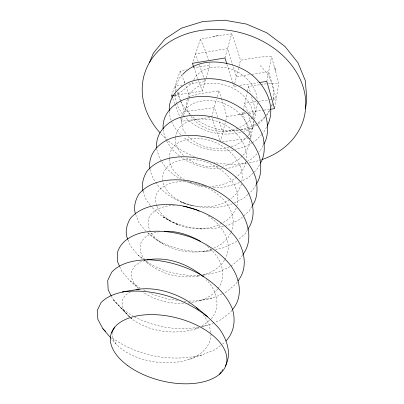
<?xml version="1.0" encoding="UTF-8"?>
<svg xmlns="http://www.w3.org/2000/svg" width="404" height="404" viewBox="0 0 404 404"><rect width="100%" height="100%" fill="white"/><g stroke="black" fill="none" stroke-linecap="round" stroke-linejoin="round"><path stroke-width="0.3" stroke-dasharray="2.02 1.52" d="M162.595 180.896C161.312 157.484 192.799 156.257 208.469 162.979C225.215 169.428 242.117 186.597 236.896 205.868M163.166 129.401L163.11 130.613L166.044 140.304M169.215 159.201C169.938 168.125 176.861 175.513 184.431 179.674M169.246 158.61C169.619 136.941 198.763 135.512 213.918 141.855C229.603 147.985 245.228 163.625 241.708 181.709M169.266 111.262C169.715 120.483 174.679 129.431 181.694 135.396M175.498 138.138C174.876 145.117 179.098 151.894 184.35 156.197M175.533 137.547C177.715 117.63 204.278 116.089 219.018 122.064C234.002 127.937 248.359 142.531 246.107 159.686M174.998 94.703L174.887 96.505L176.523 102.505M175.19 91.698L175.488 86.885L179.396 77.967L182.3 74.876M181.452 118.2L181.133 122.947L183.073 129.538L186.168 134.168M274.639 108.045L278.836 83.36L271.564 56.575L260.272 57.009L240.511 60.211L234.492 84.517M211.07 334.098C209.994 356.515 183.658 363.226 165.206 362.817C145.238 361.918 123.725 355.48 111.433 338.683M241.274 184.032L240.951 185.779L236.941 193.046L230.755 199.036M245.642 162.166C242.42 178.214 224.715 186.431 209.57 186.33M249.849 141.067L248.93 145.98L245.092 153.136L242.572 155.681M253.828 121.119L252.576 127.8L248.819 134.901L248 135.744M257.479 102.833L256.015 110.645L252.621 117.135M266.802 81.411L271.564 56.575M248.854 138.415L250.702 138.183L254 121.7M254.48 119.306C257.479 111.605 253.414 103.894 251.576 96.445M271.619 106.545L272.22 103.601M273.059 99.48L273.781 95.95M250.702 138.183L242.617 113.004L243.026 111.171M243.157 110.565L247.319 91.834M247.455 91.238L248.521 86.436L260.338 84.678M236.522 85.946L234.047 86.315L234.345 85.118M220.488 141.915L225.558 121.407M225.705 120.816L226.73 116.655L224.124 106.439L221.579 98.935M211.656 117.221L216.564 99.187M217.211 96.803L218.832 90.85L200.44 93.582L189.532 96.566L182.962 117.104M224.947 57.979L231.643 33.84L216.069 36.082L200.414 39.319L192.39 63.327M173.998 95.309L202.308 91.067L206.055 78.603M206.232 78.017L210.11 65.135L209.509 63.367M209.817 117.468L181.613 121.311L182.77 117.705M175.917 93.521L174.887 96.505L192.314 83.118L192.819 82.032M171.533 95.677L180.093 71.326L186.456 69.382M193.829 79.866C200.652 66.019 219.529 64.665 232.558 69.559C245.238 74.614 256.681 86.082 257.207 100.338M181.568 116.418C187.335 99.51 209.358 97.793 223.806 103.49C237.991 109.045 250.445 122.048 250.424 137.991M266.635 115.635L269.569 110.287M266.579 127.103L263.282 133.032L262.383 133.911M236.274 208.151L232.467 214.933L226.124 220.943L222.321 223.003M263.11 145.44L260.05 150.869L258.737 152.126M230.694 233.047L227.699 238.284L221.18 244.299L213.322 248.43M230.992 232.522C240.996 208.318 214.655 186.966 193.112 182.84M259.434 164.852L256.621 169.766L248.101 177.78L241.637 181.265M256.01 184.628L252.98 189.829L248.384 194.051M224.437 260.105C219.988 268.014 211.196 272.826 202.561 274.861M224.745 259.58C234.825 243.168 221.311 223.629 206.863 215.069M251.899 206.464L249.106 211.161L242.834 216.776M217.761 288.961C211.514 297.031 201.429 300.94 191.632 302.732M218.074 288.436C229.063 274.19 219.271 254.313 205.974 245.415M247.526 229.704L244.986 233.886L238.547 239.496M211.262 318.761C221.599 307.08 216.751 289.259 206 279.649M242.531 255.02L240.582 258.151L231.128 266.125M237.204 282.032L235.87 284.118L226.154 292.026L222.776 293.551M231.84 310.408L230.82 311.964L220.821 319.786L214.716 322.402M252.338 117.68L246.728 123.528L238.416 128.27M247.586 136.163L243.077 140.794L235.754 145.182L231.26 146.607M242.153 156.106L239.213 159.07L231.699 163.474L223.038 166.15M258.419 124.073L265.903 116.61M261.933 134.355L255.171 140.981L253.015 142.203M256.984 153.808L251.737 158.853L247.536 161.176M247.925 194.476L244.248 197.854L233.179 203.646M242.39 217.18L240.148 219.185L228.775 224.952L225.811 225.7M236.704 241.097L235.784 241.9L224.094 247.622L215.549 249.677M209.368 320.342L204.177 324.695L200.934 326.21M220.483 345.571L215.095 349.601L201.924 354.934L188.168 359.797M222.442 344.107L225.387 341.905M130.391 291.829L124.967 295.521L122.084 300.773C121.104 315.938 138.062 323.715 149.94 328.26C166.125 333.436 183.699 333.179 199.748 327.629M257.368 124.684L248.425 129.861L243.617 131.3M252.475 142.506L244.925 146.783L235.557 149.5M229.699 199.627C216.499 208.419 199.187 208.565 184.618 203.252C168.993 197.985 153.848 186.33 150.056 169.554M247.011 161.469L241.233 164.66L229.214 168.044L226.169 168.251M221.776 223.301C198.026 235.805 167.599 225.255 150.813 205.984M239.481 182.426L237.325 183.583L224.983 186.946L211.832 187.764M230.038 266.64L219.099 271.791L202.808 275.341M195.001 328.982L198.778 327.215M189.123 301.02C200.505 301.263 212.085 299.117 222.21 293.804M202.121 326.947L208.055 325.255L214.16 322.639M237.825 128.462C221.493 134.976 199.778 130.3 190.097 114.948M229.007 147.319C214.817 150.838 198.51 147.101 188.128 136.532M144.945 260.58L140.158 262.07L134.345 266.317L131.446 271.761L131.563 277.907L134.603 284.239L139.476 289.416M213.115 36.653L215.938 35.784L218.998 35.618M240.607 132.194C221.407 137.304 199.101 131.765 185.33 117.19M147.702 232.78C164.711 248.985 190.173 257.075 212.797 248.707M232.573 203.803C215.686 209.727 196.99 208.469 180.482 201.899L193.991 205.949M143.713 259.787C158.519 273.816 180.315 279.901 200.207 275.472M226.73 116.655L245.804 113.645M223.442 226.296L215.736 228.235L201.808 228.952L198.45 228.81M203.096 251.328L210.671 250.849L213.11 250.263M199.51 300.677L213.767 297.612M198.248 327.23C176.371 331.129 153.338 326.624 133.689 316.499M200.697 326.735L208.055 325.255M201.924 354.934C171.271 362.449 137.239 356.202 111.686 337.542M193.107 67.887L210.11 65.135M197.268 276.235L200.344 275.74M182.29 85.057L174.866 86.203L176.205 89.678M188.476 84.108L205.176 81.527L204.151 78.598M249.445 74.705L236.426 76.71L233.032 65.938M251.919 74.321L268.655 71.74L276.21 98.813L270.049 99.682M238.537 114.585L244.016 113.837M239.607 85.481L258.151 82.709M260.959 84.588L266.559 83.754M255.878 101.677L244.789 103.237L247.607 112.181M258.343 101.328L269.433 99.768M242.617 113.004L245.688 112.585M248.142 112.251L263.489 110.166M264.1 110.08L269.625 109.327M238.421 130.113L222.912 132.103L218.604 119.816M240.9 129.795L252.682 128.285L248.546 115.165M222.336 141.688L248.238 138.491M248.788 113.322L255.798 112.721M174.452 205.464C164.251 205.656 151.758 208.893 148.233 219.736L148.132 226.104L150.778 232.608L155.924 238.769M218.099 166.61C207.085 167.796 195.46 164.736 186.577 158.11M159.428 231.785C151.419 232.547 142.799 236.694 140.137 244.819L140.137 251.091L142.971 257.525L145.051 259.878M233.214 150.182C215.832 152.722 196.844 148.793 183.456 137.027M222.513 168.493C208.03 169.857 193.349 165.393 181.27 157.464M183.608 303.354C169.539 303.924 154.858 300.445 143.258 292.264M187.936 303.081L190.41 302.924M268.418 83.532L278.836 83.36M210.671 250.849C191.713 253.05 172.21 249.076 155.843 239.193M199.106 275.19C179.846 276.371 159.671 271.281 144.102 259.701M202.808 275.043L205.272 274.942M184.234 301.182L186.067 301.121M275.351 69.619L275.73 69.614L276.023 72.195M191.92 182.497C177.341 178.891 149.823 185.244 156.636 205.49M204.778 185.956L199.384 185.406L190.309 182.734L188.708 181.901M206.429 187.067L198.627 186.067L185.077 181.426M201.808 228.952L187.794 227.154L174.488 223.003L162.645 216.776L178.563 225.078L174.488 223.003M177.447 300.308L168.801 299.197L154.065 294.92L149.657 292.824M143.597 289.941L145.799 290.991M184.618 203.252C175.19 199.222 165.529 192.511 162.984 181.997M181.386 179.381L175.058 175.871L166.084 168.019L161.544 161.459M111.428 296.41L112.792 299.182L121.129 308.116L132.542 315.973M119.72 266.65L121.998 271.705L129.916 280.729L140.345 288.274M147.778 232.739L163.191 244.137M127.987 239.855L130.588 246.092L138.118 255.171L143.602 259.323M169.963 220.882L162.984 215.504L158.075 209.312L156.838 206.035M138.118 255.171L143.243 259.403M179.366 155.924L172.074 149.349L166.716 141.309M129.916 280.729L138.032 288.204M184.881 116.761L183.078 115.049L177.507 106.111L176.689 103.106M121.129 308.116L131.603 318.887L112.792 299.182L125.604 312.954M203.162 314.792L204.404 316.135L209.343 325.149L210.838 332.906M145.465 260.348L148.374 263.635M145.788 231.265L138.607 222.16L135.956 215.312M150.45 205.505L146.122 199.748L143.011 191.163M161.196 160.954L159.797 158.934L156.686 149.212M189.769 114.433C179.977 99.258 194.157 83.734 210.055 83.249C230.548 81.881 253.263 96.995 253.919 118.725M115.913 343.895L112.378 337.87L112.095 333.83M200.414 39.319L204.313 48.061L208.312 59.837M231.643 33.84L235.189 42.789L240.511 60.211M180.093 71.326L185.052 83.593M274.654 67.145L275.73 69.614M215.938 35.784L216.069 36.082M172.68 98.586L174.513 103.247M174.74 103.833L179.78 116.65M180.012 117.231L181.613 121.311M177.321 92.577L180.447 100.687M180.669 101.268L184.689 111.691L214.297 107.53L217.781 117.473M193.869 67.458L198.086 79.265M198.298 79.856L202.308 91.067M212.08 118.397L220.064 140.738M198.187 61.6L195.516 53.979L227.558 48.576L232.84 65.337M199.419 65.115L203.944 78.012M185.921 86.017L189.532 96.566M218.832 90.85L221.382 98.354M227.033 64.473L233.29 83.956M233.477 84.547L234.047 86.315M248.521 86.436L250.677 93.501M241.284 114.155L241.37 114.509M184.143 81.26L184.678 83.699M272.478 103.778A48.702 39.4 14.6 0 1 271.256 107.176M269.645 110.449A48.702 39.4 14.6 0 1 265.367 116.403M264.948 116.862A48.702 39.4 14.6 0 1 256.237 123.856M255.707 124.169A48.702 39.4 14.6 0 1 238.941 129.886M237.724 130.058A48.702 39.4 14.6 0 1 192.036 116.094M190.259 114.433A48.702 39.4 14.6 0 1 180.82 101.177M180.573 100.631A48.702 39.4 14.6 0 1 177.831 91.168M260.125 65.61A48.702 39.4 14.6 0 1 273.21 100.813M261.56 159.701A82.739 66.241 14.6 0 1 249.026 162.847M246.566 163.241A82.739 66.241 14.6 0 1 214.024 162.433M194.354 156.616A82.739 66.241 14.6 0 1 168.185 140.804M167.7 140.39A82.739 66.241 14.6 0 1 160.423 133.29"/><path stroke-width="0.61" d="M149.864 168.978C147.758 153.863 158.964 142.253 172.508 137.749C186.613 133.709 201.495 135.062 215.312 139.567C233.174 146.384 249.581 159.408 255.788 178.043C257.737 187.345 257.944 197.884 252.212 205.944M156.737 148C155.055 133.815 166.332 122.134 179.007 117.811C192.637 113.675 207.116 114.832 220.539 119.19C237.966 125.806 253.762 138.734 259.595 156.939C261.368 165.978 261.671 176.174 256.313 184.113M163.196 128.795C161.883 114.963 172.821 103.586 185.108 99.116C198.293 94.91 212.383 95.879 225.432 100.101C242.445 106.525 257.666 119.357 263.166 137.143C264.751 145.793 265.17 155.469 260.373 163.216M169.301 110.656C168.327 97.182 178.942 86.133 190.839 81.547C203.606 77.285 217.332 78.088 230.033 82.184C246.642 88.436 261.327 101.152 266.524 118.529C268.034 127.108 268.408 136.658 263.721 144.354M305.601 108.509L306.767 98.571L305.308 80.638L298.011 62.852L285.138 46.647L283.921 45.642L266.832 32.82L246.475 24.078L224.548 20.2L202.919 21.493L181.421 28.159L164.994 38.976L153.363 53.136L149.551 62.357M267.175 126.028C277.417 105.868 264.418 82.29 246.698 71.281C227.704 59.903 198.97 56.828 182.714 74.432M114.832 327.094L111.974 332.098L112.054 333.255M247.844 229.184C256.495 217.099 253.48 200.551 246.056 188.607C234.052 171.473 214.605 161.024 194.258 157.454C177.523 155.358 158.131 157.626 146.788 171.493C143.289 177.437 141.334 184.35 143.011 191.163M242.86 254.495C252.409 242.243 249.435 224.871 241.446 212.6C228.81 195.076 208.691 184.482 187.719 180.628C170.68 178.406 150.773 180.098 138.92 194.066C135.35 200.071 133.244 207.353 135.512 214.176M237.87 280.992C248.036 268.67 244.92 250.763 236.497 238.37C223.159 220.448 202.323 209.706 180.689 205.545C163.337 203.192 142.915 204.227 130.487 218.251C126.684 224.447 124.589 232.406 127.75 239.284M232.184 309.893C243.405 297.187 240.198 279.083 231.169 266.12C220.741 252.556 206.096 243.203 190.309 237.027C174.629 231.8 157.873 229.411 141.526 232.724C131.073 235.608 120.427 241.562 117.433 252.747L117.695 262.151L119.468 266.084M226.083 340.88C234.269 332.179 235.891 319.645 232.244 308.54C225.952 293.466 213.398 282.492 199.722 274.17C183.648 265.529 165.882 260.297 147.601 259.721C134.739 260.181 120.937 262.403 111.681 272.195L107.717 280.517L108.161 289.759L111.156 295.854M219.529 374.195L221.321 371.665M222.038 370.655L222.756 369.64M225.27 366.1C232.108 353.864 226.886 339.133 219.175 328.553C209.504 317.711 198.283 308.454 186.355 300.212C172.205 292.178 155.853 287.335 139.491 289.118C126.189 291.425 111.287 292.36 101.152 302.399L97.233 310.464L97.899 319.483L102.884 328.735L111.024 338.209M146.743 260.019C166.882 256.01 188.042 263.948 203.5 276.861M136.623 289.91L139.491 289.118M173.382 95.4L171.533 95.677L172.22 97.425M259.383 82.522L266.802 81.411L274.538 108.661L270.241 109.247M164.458 231.361C177.149 230.78 189.597 235.138 200.541 241.319M122.19 292.006C152.49 287.895 183.578 298.167 207.54 316.655M183.492 206.383L185.3 206.565L196.394 209.822M196.945 210.1L199.147 211.206M102.884 328.735L105.525 331.376M196.551 307.631L198.617 309.868M193.657 66.872L192.39 63.327L224.947 57.979L226.846 63.883M160.004 132.825A82.739 66.241 14.6 0 1 177.119 37.693A82.739 66.241 14.6 0 1 293.814 68.185A82.739 66.241 14.6 0 1 262.13 159.509M127.896 365.751A59.555 32.365 14.2 0 0 225.099 367.241A59.555 32.365 14.2 0 0 152.884 314.615A59.555 32.365 14.2 0 0 127.896 365.751"/></g></svg>
